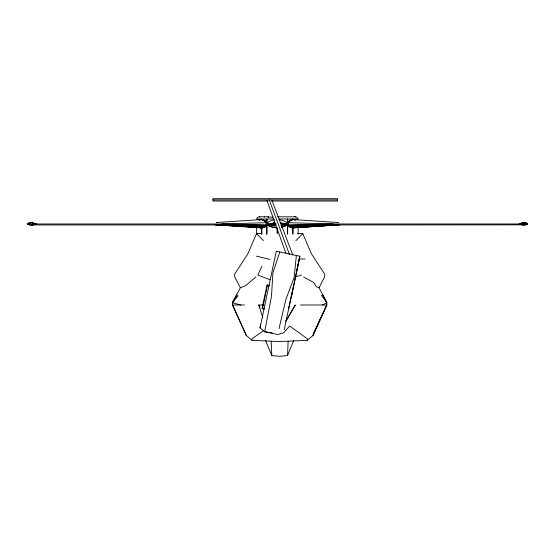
<?xml version="1.0" encoding="UTF-8"?>
<svg xmlns="http://www.w3.org/2000/svg" width="555" height="555" viewBox="0 0 555 555"><rect width="100%" height="100%" fill="white"/><g stroke="black" fill="none" stroke-linecap="round" stroke-linejoin="round"><path stroke-width="0.83" d="M292.874 227.897L292.86 234.196L292.894 227.89L290.751 227.446L287.795 225.143L287.802 222.673L289.682 220.71M215.763 224.851L261.197 227.897L263.292 227.446L266.22 225.143L266.247 222.673L265.325 221.577L263.32 220.078L261.197 219.572L216.415 222.548L217.241 222.506M259.067 220.078C261.828 218.809 265.158 220.099 266.691 222.673L266.657 225.143L265.762 226.121L263.805 227.446L261.738 227.897L261.71 234.196L261.738 227.897M261.71 219.01L261.71 219.572L264.839 220.71L266.726 222.673L266.664 225.143L264.784 226.891L262.772 227.786L218.406 224.851M264.138 227.446L219.065 224.713L265.151 226.891L267.066 225.143L267.094 222.673L266.171 221.577L265.325 221.577M279.359 219.697L283.501 220.71L287.289 222.673L287.233 225.143L281.392 227.446M276.078 224.928A31.829 31.829 0 0 1 273.449 224.713L273.414 222.881A21.631 21.631 0 0 1 274.732 222.673M288.149 341.207L287.552 355.575L279.664 356.324L271.777 355.575L265.54 340.333M277.264 228.681L277.243 233.405L277.202 227.897L273.053 227.446L273.31 224.713L271.034 226.891L267.219 225.143L267.163 222.673L270.951 220.71L274.392 219.829M296.349 255.473L294.185 277.299L285.901 299.395L279.012 328.602M32.502 222.673L32.488 224.851A31.829 15.984 90 0 0 34.452 224.275L36.373 223.977L34.465 223.533A21.631 10.857 -90 0 0 32.502 222.673L31.163 222.506A21.631 10.857 -90 0 0 29.165 222.881L27.75 223.977L29.186 224.713A31.829 15.984 90 0 0 31.163 224.955L217.241 224.955M291.437 297.022L299.86 256.223L276.293 251.214L260.004 327.839L264.638 331.737L272.283 332.986M264.131 309.052L262.515 308.705L267.489 285.291M269.05 285.929L267.427 285.589L267.552 284.999L269.175 285.339M288.662 308.566L293.644 285.131M284.229 329.725L299.86 256.223L296.287 273.011M260.004 327.839L260.677 324.717M33.314 222.881A21.631 10.857 -90 0 0 31.316 222.506L29.977 222.673A21.631 10.857 -90 0 0 28.014 223.533L28.027 224.275A31.829 15.977 -90 0 0 29.991 224.851L31.316 224.955A31.829 15.977 -90 0 0 33.3 224.713L33.744 224.518M279.803 251.956L272.9 272.776L271.485 296.328L264.638 331.737L277.757 334.526L283.751 332.743L289.654 326L307.31 338.744L307.31 340.333L279.664 341.547L252.019 340.333L246.337 335.511L232.517 304.986L232.517 302.517L240.357 287.747L245.712 285.61L255.8 277.035M287.552 355.575L293.796 340.333M261.669 233.371L256.528 233.648L247.87 253.85L234.654 274.156L234.64 276.73L240.357 287.747M522.498 224.851L523.816 224.955A31.829 15.935 -90 0 0 525.793 224.713L527.097 224.275L527.132 223.533A21.631 10.802 -90 0 0 525.183 222.673L523.851 222.506A21.631 10.802 -90 0 0 521.86 222.881L519.085 223.977L332.84 223.977L287.566 225.143L287.539 222.673L288.454 221.577L293.415 219.572L338.377 222.548L337.6 222.506M337.6 224.955L525.162 224.851A31.829 15.901 90 0 0 527.118 224.275L527.104 223.533L525.814 222.881A21.631 10.829 90 0 0 523.816 222.506L522.484 222.673M307.31 340.333L312.999 335.511L326.819 304.91M312.999 335.511L326.819 304.986L326.819 302.517L319.028 287.747L316.288 286.644L313.721 282.446L303.529 277.035M261.932 266.227L257.798 275.016L270.021 279.734M312.999 334.249L326.819 304.986L300.574 304.986M527.104 223.533L526.66 224.518L527.222 223.977L519.085 223.977M319.028 287.747L324.696 276.73L324.696 274.156L311.466 253.85L302.808 233.648L297.66 233.371M236.763 294.816L232.517 302.718L240.655 304.986M286.096 320.95L295.329 304.986L285.485 321.574M237.145 295.038L232.517 302.718L238.026 295.725M31.163 222.506L30.275 223.977L31.163 224.955L32.488 224.851M27.875 224.275L27.868 223.533M289.301 221.577L288.385 222.673L288.413 225.143L290.32 226.891L292.367 227.786L336.281 224.851M287.802 222.673L289.689 220.71L291.784 219.697L289.696 220.71L287.761 222.673L289.71 220.71L291.791 219.697M295.933 240.627L302.808 233.648M265.762 226.121L263.798 227.446L264.784 226.891M263.5 330.704L252.019 338.744L252.019 340.333M527.132 223.533L526.487 223.977L527.118 224.275M283.973 223.533L283.279 223.977L285.235 223.977L283.973 223.533A21.631 21.631 0 0 0 280.067 222.673L281.316 223.977L285.235 223.977M291.5 219.697L289.433 220.71L290.279 220.71M287.289 222.673L285.097 223.977L287.233 225.143L283.806 224.275L285.374 226.121L282.516 224.518L283.418 226.891L281.205 224.713L281.302 226.079M269.563 223.977L273.449 224.713L274.732 223.977L273.414 222.881L267.219 225.143L270.708 224.275L269.078 226.121L272.005 224.518L271.034 226.891L273.053 227.446M525.162 224.851L526.695 223.977L525.183 222.673M34.465 223.533L33.654 223.977L34.452 224.275M322.344 304.986L326.819 302.718L322.691 294.816M28.027 224.275L28.652 223.977L28.014 223.533M270.847 224.275L276.064 223.977M259.65 220.078L260.683 219.697M298.091 227.286L294.462 227.786L339.029 224.851M267.552 284.999L266.983 285.187L262.064 308.302L262.515 308.705M295.059 277.111L301.531 275.016M294.747 216.922L296.571 217.04L298.014 218.649M260.128 219.697L262.043 219.572M292.561 227.897L337.711 224.955M268.231 216.811L258.852 216.838L257.243 217.692L256.597 219.01L273.802 219.01M319.555 225.712L321.262 225.607M328.067 225.184L330.627 225.025M302.406 227.016L307.734 226.697M311.05 226.482L316.364 226.162M319.694 225.947L325.001 225.621M327.471 225.462L334.505 225.032M336.115 224.928L339.688 224.713L336.129 224.886M288.496 226.121L290.32 226.891L334.977 224.518L289.342 226.121L288.496 226.121L287.566 225.143M327.367 225.219L330.919 225.032M335.942 224.754L340.34 224.518L335.948 224.678M319.028 225.76L321.609 225.628M327.512 225.323L332.799 225.059M290.32 226.891L335.629 224.713L290.48 227.446M289.342 226.121L334.332 224.275L288.413 225.143M299.138 259.102L304.959 258.894M29.186 224.713L28.312 223.977L29.165 222.881L29.186 224.713L28.027 223.977L28.319 224.518L27.75 223.977L222.291 223.977L267.094 222.673M212.94 199.904L337.537 199.904M268.315 201.028L212.94 201.035L212.94 198.676L337.537 198.676L337.537 201.035L270.909 201.028M277.562 216.811L295.482 216.811M264.242 216.922L264.804 216.922M292.825 218.649L292.86 219.01M278.971 219.01L298.132 219.01M262.265 219.697L263.112 219.697M263.32 220.078L265.193 220.71L264.346 220.71M290.452 220.078L291.299 220.078M287.539 222.673L332.84 223.977M266.136 226.121L220.377 224.275L267.066 225.143M259.102 227.446L260.697 227.786L256.514 227.286M294.989 227.446L295.496 227.446M290.771 227.446L287.83 225.143L289.731 226.891L292.367 227.786M262.043 227.897L260.142 227.786M232.517 304.986L244.36 304.986M262.806 317.626L258.762 304.986L264.007 304.986M222.291 223.977L266.22 225.143M265.29 226.121L219.725 224.518L264.305 226.891M218.712 224.678L214.445 224.518L218.725 224.754M218.698 224.886L215.104 224.713L218.705 224.928M221.979 225.059L227.141 225.323M233.155 225.628L235.029 225.712M223.859 225.032L226.579 225.17M220.279 225.032L226.475 225.406M229.77 225.621L235.098 225.947M238.4 226.162L243.728 226.482M247.024 226.697L252.352 227.016M259.227 216.811L259.962 216.922M291.812 227.786L293.415 227.897M293.415 219.572L295.531 220.078M269.231 285.659L266.983 285.187L267.427 285.589M264.256 308.462L262.064 308.302L264.312 308.781M256.424 256.153L270.16 259.469M520.576 224.275L521.88 224.713L523.407 223.977L521.86 222.881L522.782 223.977L521.88 224.713L522.082 223.977L521.436 224.518L520.562 223.533M293.956 219.697L295.017 220.078M262.786 219.697L264.825 220.71L266.712 222.673M267.163 222.673L269.425 223.977M270.826 223.533L272.144 224.518L272.505 223.977L273.449 224.713M256.528 233.648L263.403 240.627M288.767 226.121L289.752 226.891M265.783 221.577L266.684 222.673M525.814 222.881L526.667 223.977L525.793 224.713L527.097 224.275M321.428 295.309L326.819 302.718M523.851 222.506L524.739 223.977L523.851 224.955A31.829 15.901 90 0 1 521.228 224.518M258.762 304.986L259.913 307.248M232.517 304.91L246.337 335.511M272.082 200.674L292.825 255.127M269.244 199.876L289.474 254.523M267.017 200.681L285.867 253.101M274.621 224.851L275.127 227.786M271.187 341.207L271.777 355.575M272.831 217.213L267.871 217.04L268.786 217.213M298.132 227.446L298.132 234.196M256.604 227.446L256.597 234.196M283.952 224.275A31.829 31.829 0 0 1 281.35 224.713M287.663 219.01L287.608 234.196L287.636 219.01M260.704 227.786L259.685 227.446L260.704 227.786M266.83 234.196L266.851 219.01L266.816 234.196"/></g></svg>
